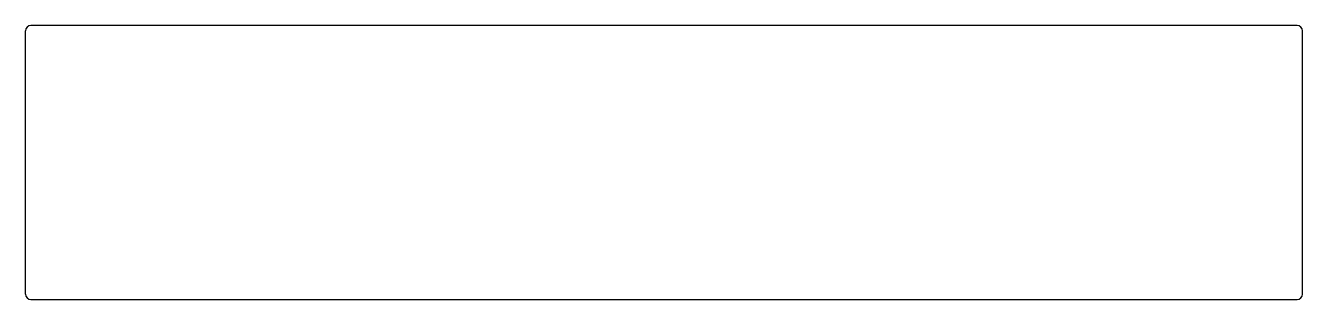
# Model space of a CAD drawing. Header units: millimetres. Extents: x 0 to 480, y 0 to 103.
import ezdxf

# ---------------------------------------------------------------- set-up
doc = ezdxf.new("R2010")
doc.units = ezdxf.units.MM
doc.layers.add('草图平面 01', color=7, linetype='Continuous')

msp = doc.modelspace()

# ---------------------------------------------------------------- linework, layer by layer
at = {"layer": '草图平面 01'}
for p, q in [((0, 2), (0, 101)), ((478, 103), (2, 103)), ((480, 2), (480, 101)), ((2, 0), (478, 0))]:
    msp.add_line(p, q, dxfattribs=at)
for centre, start, end in [((2, 101), 90, 180), ((478, 101), 0, 90), ((2, 2), 180, 270), ((478, 2), 270, 360)]:
    msp.add_arc(centre, 2, start, end, dxfattribs=at)

doc.saveas('drawing.dxf')
